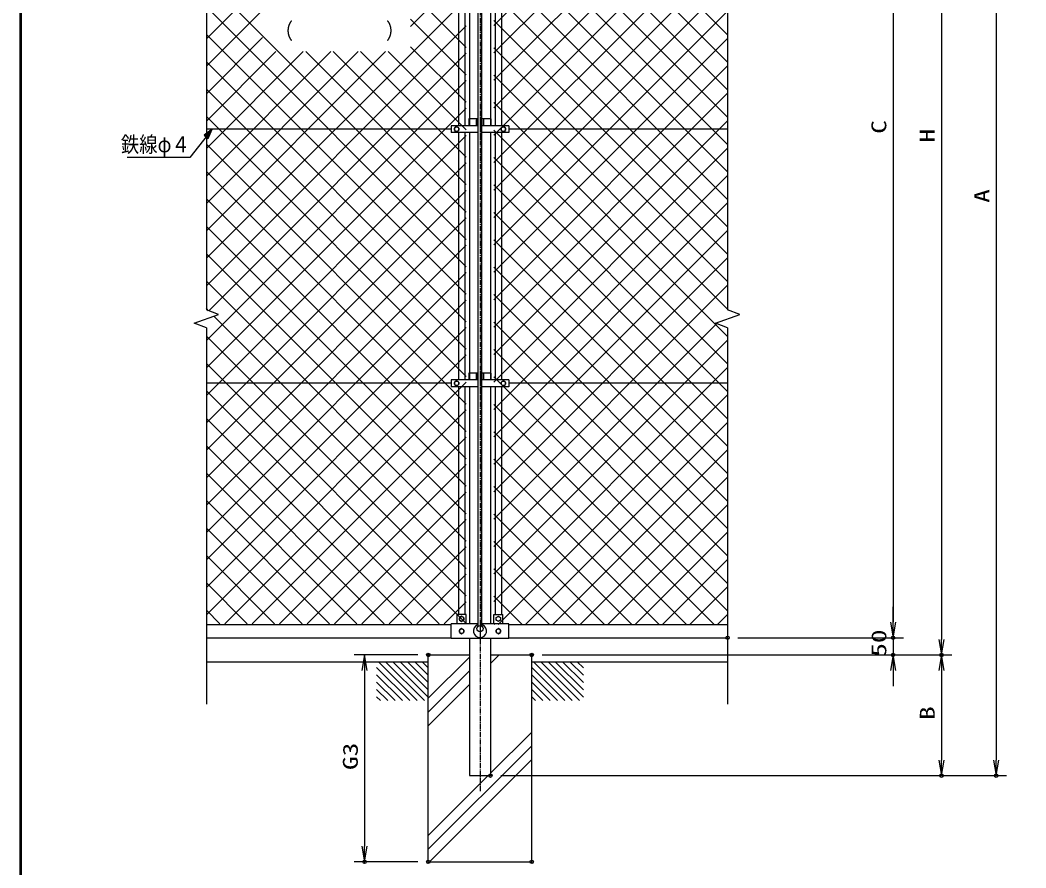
# Model space of a CAD drawing. Units: millimetres, scale not verified. Extents: x -4425 to 4425, y -3150 to 3150.
# Drawn here: x -4050 to -1131, y -1822 to 637 of the extents above; entities that cross this region are included whole.
import ezdxf
from ezdxf.enums import TextEntityAlignment as Align

# ---------------------------------------------------------------- set-up
doc = ezdxf.new("R2010")
doc.units = ezdxf.units.MM
doc.header["$LTSCALE"] = 20
doc.header["$PDMODE"] = 32
doc.header["$PDSIZE"] = 10
doc.linetypes.add('USER2', pattern=[1.125, 0.75, -0.125, 0.125, -0.125])
for name, color, linetype, lineweight in [('0-0_EXTCNT-L', 1, 'Continuous', 25), ('0-1_1', 7, 'Continuous', 25), ('0-2_0', 7, 'Continuous', 25), ('0-3_CENTLN-L', 2, 'USER2', 25), ('0-4_13', 7, 'Continuous', 25), ('0-5_11', 7, 'Continuous', 25), ('0-7_WAKU', 7, 'Continuous', 25)]:
    doc.layers.add(name, color=color, linetype=linetype, lineweight=lineweight)
doc.layers.add('0-6_DEFPOINTS', color=7, linetype='Continuous')
doc.styles.add('ＭＳ ゴシック', font='')
doc.styles.get('ＭＳ ゴシック').set_extended_font_data('MS Gothic')

# ---------------------------------------------------------------- blocks, each defined once
blk = doc.blocks.new('C39')
at = {"layer": '0-1_1', "color": 4}
blk.add_line((4036.43, 3074.75), (4136.5, 2974.68), dxfattribs=at)
blk = doc.blocks.new('C40')
at = {"layer": '0-1_1', "color": 4}
blk.add_line((4036.43, 3103.04), (4164.78, 2974.68), dxfattribs=at)
blk = doc.blocks.new('C41')
at = {"layer": '0-1_1', "color": 4}
blk.add_line((4043.07, 3124.68), (4193.07, 2974.68), dxfattribs=at)
blk = doc.blocks.new('C42')
at = {"layer": '0-1_1', "color": 4}
blk.add_line((4071.35, 3124.68), (4221.35, 2974.68), dxfattribs=at)
blk = doc.blocks.new('C43')
at = {"layer": '0-1_1', "color": 4}
blk.add_line((4099.64, 3124.68), (4236.43, 2987.89), dxfattribs=at)
blk = doc.blocks.new('C44')
at = {"layer": '0-1_1', "color": 4}
blk.add_line((4127.92, 3124.68), (4236.43, 3016.17), dxfattribs=at)
blk = doc.blocks.new('C45')
at = {"layer": '0-1_1', "color": 4}
blk.add_line((4156.2, 3124.68), (4236.43, 3044.46), dxfattribs=at)
blk = doc.blocks.new('C46')
at = {"layer": '0-1_1', "color": 4}
blk.add_line((4184.49, 3124.68), (4236.43, 3072.74), dxfattribs=at)
blk = doc.blocks.new('C47')
at = {"layer": '0-1_1', "color": 4}
blk.add_line((4212.77, 3124.68), (4236.43, 3101.03), dxfattribs=at)
blk = doc.blocks.new('C48')
at = {"layer": '0-1_1', "color": 4}
blk.add_line((4036.43, 3046.47), (4108.21, 2974.68), dxfattribs=at)
blk = doc.blocks.new('C49')
at = {"layer": '0-1_1', "color": 4}
blk.add_line((4036.43, 3018.18), (4079.93, 2974.68), dxfattribs=at)
blk = doc.blocks.new('C50')
at = {"layer": '0-1_1', "color": 4}
blk.add_line((4036.43, 2989.9), (4051.65, 2974.68), dxfattribs=at)
blk = doc.blocks.new('C51')
at = {"layer": '0-1_1', "color": 4}
blk.add_line((4636.43, 3074.75), (4736.5, 2974.68), dxfattribs=at)
blk = doc.blocks.new('C52')
at = {"layer": '0-1_1', "color": 4}
blk.add_line((4636.43, 3103.04), (4764.78, 2974.68), dxfattribs=at)
blk = doc.blocks.new('C53')
at = {"layer": '0-1_1', "color": 4}
blk.add_line((4643.07, 3124.68), (4793.07, 2974.68), dxfattribs=at)
blk = doc.blocks.new('C54')
at = {"layer": '0-1_1', "color": 4}
blk.add_line((4671.35, 3124.68), (4821.35, 2974.68), dxfattribs=at)
blk = doc.blocks.new('C55')
at = {"layer": '0-1_1', "color": 4}
blk.add_line((4699.64, 3124.68), (4836.43, 2987.89), dxfattribs=at)
blk = doc.blocks.new('C56')
at = {"layer": '0-1_1', "color": 4}
blk.add_line((4727.92, 3124.68), (4836.43, 3016.17), dxfattribs=at)
blk = doc.blocks.new('C57')
at = {"layer": '0-1_1', "color": 4}
blk.add_line((4756.2, 3124.68), (4836.43, 3044.46), dxfattribs=at)
blk = doc.blocks.new('C58')
at = {"layer": '0-1_1', "color": 4}
blk.add_line((4784.49, 3124.68), (4836.43, 3072.74), dxfattribs=at)
blk = doc.blocks.new('C59')
at = {"layer": '0-1_1', "color": 4}
blk.add_line((4812.77, 3124.68), (4836.43, 3101.03), dxfattribs=at)
blk = doc.blocks.new('C60')
at = {"layer": '0-1_1', "color": 4}
blk.add_line((4636.43, 3046.47), (4708.21, 2974.68), dxfattribs=at)
blk = doc.blocks.new('C61')
at = {"layer": '0-1_1', "color": 4}
blk.add_line((4636.43, 3018.18), (4679.93, 2974.68), dxfattribs=at)
blk = doc.blocks.new('C62')
at = {"layer": '0-1_1', "color": 4}
blk.add_line((4636.43, 2989.9), (4651.65, 2974.68), dxfattribs=at)
blk = doc.blocks.new('DARROWS')
at = {"layer": '0-2_0', "color": 2}
blk.add_line((0, 0), (-19.982, 0), dxfattribs=at)
blk.add_lwpolyline([(-20, -3.333), (0, 0), (-20, 3.333)], dxfattribs=at)
blk = doc.blocks.new('C5')
at = {"layer": '0-1_1', "color": 4}
blk.add_lwpolyline([(35688.1, 87922.5), (35459.9, 88455.4), (35923.9, 88107.9)], close=True, dxfattribs=at)
for points in [[(35459.9, 88455.4), (36754.6, 86808.6), (40402.6, 86808.6)], [(35747, 87968.8), (35632.9, 88235.3), (35864.9, 88061.5)]]:
    blk.add_lwpolyline(points, dxfattribs=at)

msp = doc.modelspace()

# ---------------------------------------------------------------- linework, layer by layer
at = {"layer": '0-0_EXTCNT-L', "color": 2}
for p, q in [((-1516.34, 1750.92), (-1516.34, -1109.08)), ((-1375.81, 1750.92), (-1375.81, -1159.08)), ((-1217.15, 1750.92), (-1217.15, -1509.08)), ((-1516.34, -1109.08), (-1516.34, -1064.08)), ((-1516.34, -1154.08), (-1516.34, -1204.08)), ((-1516.34, -1249.08), (-1516.34, -1294.08)), ((-1375.81, -1249.08), (-1375.81, -1509.08))]:
    msp.add_line(p, q, dxfattribs=at)
at = {"layer": '0-0_EXTCNT-L'}
for p, q in [((-1966.6, -1154.08), (-1486.34, -1154.08)), ((-1966.6, -1154.08), (-1486.34, -1154.08)), ((-2535.19, -1204.08), (-1345.81, -1204.08)), ((-2535.19, -1204.08), (-1345.81, -1204.08)), ((-2535.19, -1204.08), (-1486.34, -1204.08)), ((-2654.94, -1554.08), (-1187.15, -1554.08)), ((-2654.94, -1554.08), (-1345.81, -1554.08))]:
    msp.add_line(p, q, dxfattribs=at)
at = {"layer": '0-1_1'}
for p, q in [((-2720.19, -1120.19), (-2720.19, 1762.04)), ((-2710.19, -1120.19), (-2710.19, 1762.04)), ((-2745.44, 1047.93), (-2745.44, 330.92)), ((-2684.94, 1047.93), (-2684.94, 330.92)), ((-2798.43, 320.93), (-3509.36, 320.93)), ((-2745.44, 310.93), (-2745.44, -406.08)), ((-2684.94, 310.93), (-2684.94, -406.08)), ((-1996.6, 320.93), (-2631.94, 320.93)), ((-2798.43, -416.07), (-3509.36, -416.07)), ((-2745.44, -426.07), (-2745.44, -1113.58)), ((-2684.94, -426.07), (-2684.94, -1113.58)), ((-1996.6, -416.07), (-2631.94, -416.07)), ((-2755.44, -1086.57), (-2781.44, -1086.57)), ((-2781.44, -1113.57), (-2781.44, -1086.57)), ((-2768.44, -1091.57), (-2774.94, -1095.32)), ((-2768.44, -1106.58), (-2761.94, -1102.82)), ((-2755.44, -1113.57), (-2755.44, -1086.57)), ((-2674.94, -1086.57), (-2648.94, -1086.57)), ((-2674.94, -1113.57), (-2674.94, -1086.57)), ((-2661.94, -1106.58), (-2668.44, -1102.82)), ((-2661.94, -1091.57), (-2655.44, -1095.32)), ((-2648.94, -1113.57), (-2648.94, -1086.57)), ((-3509.36, -1116.08), (-2798.43, -1116.08)), ((-2631.94, -1116.08), (-1996.6, -1116.08)), ((-3509.36, -1154.08), (-2798.43, -1154.08)), ((-2745.44, -1156.57), (-2745.44, -1554.08)), ((-2684.94, -1156.57), (-2684.94, -1554.08)), ((-2631.94, -1154.08), (-1996.6, -1154.08)), ((-2865.19, -1204.08), (-2745.44, -1204.08)), ((-2865.19, -1804.08), (-2865.19, -1204.08)), ((-2684.94, -1204.08), (-2565.19, -1204.08)), ((-2565.19, -1804.08), (-2565.19, -1204.08)), ((-2745.44, -1554.08), (-2684.94, -1554.08)), ((-2865.19, -1804.08), (-2565.19, -1804.08))]:
    msp.add_line(p, q, dxfattribs=at)
at = {"layer": '0-1_1', "color": 4}
for p, q in [((-3509.36, 1322.62), (-3509.36, -203.42)), ((-1996.6, 1322.62), (-1996.6, -203.42)), ((-3474.12, -216.25), (-3509.36, -203.42)), ((-1961.37, -216.25), (-1996.6, -203.42)), ((-3509.36, -254.73), (-3509.36, -1346.32)), ((-1996.6, -254.73), (-1996.6, -1346.32))]:
    msp.add_line(p, q, dxfattribs=at)
at = {"layer": '0-1_1', "color": 1}
for p, q in [((-2895.19, -1204.08), (-3080.23, -1204.08)), ((-2895.19, -1804.08), (-3080.23, -1804.08))]:
    msp.add_line(p, q, dxfattribs=at)
at = {"layer": '0-1_1', "color": 2}
msp.add_line((-3050.23, -1249.08), (-3050.23, -1759.08), dxfattribs=at)
at = {"layer": '0-1_1', "color": 4}
for points in [[(-3509.36, -254.73), (-3544.6, -241.9), (-3474.12, -216.25)], [(-1996.6, -254.73), (-2031.84, -241.9), (-1961.37, -216.25)]]:
    msp.add_lwpolyline(points, dxfattribs=at)
at = {"layer": '0-1_1'}
for points in [[(-2774.94, -1095.32), (-2774.94, -1102.82), (-2768.44, -1106.58)], [(-2761.94, -1102.82), (-2761.94, -1095.32), (-2768.44, -1091.57)], [(-2668.44, -1102.82), (-2668.44, -1095.32), (-2661.94, -1091.57)], [(-2655.44, -1095.32), (-2655.44, -1102.82), (-2661.94, -1106.58)]]:
    msp.add_lwpolyline(points, dxfattribs=at)
for centre, radius in [((-2768.44, -1099.07), 6.5), ((-2661.94, -1099.07), 6.5), ((-2715.19, -1127.67), 9), ((-2715.19, -1127.68), 9)]:
    msp.add_circle(centre, radius, dxfattribs=at)
for centre, radius, start, end in [((-2715.21, -1134.54), 19, 112.92847, 65.65711), ((-2722.21, -1119.06), 2, 349.34329, 96.63318), ((-2708.21, -1119.07), 2, 65.55457, 190.65678)]:
    msp.add_arc(centre, radius, start, end, dxfattribs=at)
at = {"layer": '0-2_0'}
for p, q in [((-2674.94, 621.83), (-1996.6, 1300.16)), ((-1996.6, 594.66), (-2674.94, 1273)), ((-2674.94, 542.28), (-1996.6, 1220.61)), ((-1996.6, 515.11), (-2674.94, 1193.45)), ((-2674.94, 462.73), (-1996.6, 1141.06)), ((-1996.6, 435.56), (-2674.94, 1113.9)), ((-2674.94, 383.18), (-1996.6, 1061.51)), ((-1996.6, 356.01), (-2674.94, 1034.35)), ((-2674.94, 303.63), (-1996.6, 981.97)), ((-1996.6, 276.46), (-2674.94, 954.8)), ((-2674.94, 224.08), (-1996.6, 902.42)), ((-1996.6, 196.91), (-2674.94, 875.25)), ((-2674.94, 144.53), (-1996.6, 822.87)), ((-1996.6, 117.36), (-2674.94, 795.7)), ((-2916.75, 618.66), (-2755.44, 779.98)), ((-2755.44, 1.15), (-3509.36, 755.08)), ((-3509.36, 582.9), (-3346.5, 745.76)), ((-2674.94, 64.98), (-1996.6, 743.32)), ((-2755.44, 558), (-2916.75, 719.31)), ((-1996.6, 37.82), (-2674.94, 716.15)), ((-3509.36, -53.5), (-2755.44, 700.43)), ((-2755.44, -78.4), (-3509.36, 675.53)), ((-3509.36, 503.35), (-3346.5, 666.21)), ((-2674.94, -14.57), (-1996.6, 663.77)), ((-3509.36, -133.05), (-2755.44, 620.88)), ((-2755.44, 478.45), (-2916.75, 639.76)), ((-1996.6, -41.73), (-2674.94, 636.6)), ((-2755.44, -157.94), (-3509.36, 595.98)), ((-3509.36, 423.8), (-3346.5, 586.66)), ((-2674.94, -94.12), (-1996.6, 584.22)), ((-2755.44, 398.9), (-2916.75, 560.22)), ((-1996.6, -121.28), (-2674.94, 557.05)), ((-3509.36, 344.25), (-3307.6, 546.02)), ((-3509.36, 264.7), (-3228.05, 546.02)), ((-3509.36, 185.15), (-3148.5, 546.02)), ((-3509.36, 105.6), (-3068.95, 546.02)), ((-3509.36, 26.05), (-2989.4, 546.02)), ((-3502.64, -205.87), (-2755.44, 541.33)), ((-2755.44, 80.7), (-3220.75, 546.02)), ((-2755.44, 160.25), (-3141.2, 546.02)), ((-2755.44, 239.8), (-3061.65, 546.02)), ((-2755.44, 319.35), (-2982.1, 546.02)), ((-2755.44, -237.49), (-3509.36, 516.43)), ((-2674.94, -173.67), (-1996.6, 504.67)), ((-1996.6, -200.83), (-2674.94, 477.5)), ((-3509.36, -292.14), (-2755.44, 461.78)), ((-2755.44, -317.04), (-3509.36, 436.88)), ((-2674.94, -253.22), (-1996.6, 425.12)), ((-3509.36, -371.69), (-2755.44, 382.23)), ((-1996.6, -280.38), (-2674.94, 397.95)), ((-2755.44, -396.59), (-3509.36, 357.33)), ((-2674.94, -332.77), (-1996.6, 345.57)), ((-3509.36, -451.24), (-2755.44, 302.68)), ((-1996.6, -359.93), (-2674.94, 318.4)), ((-2755.44, -476.14), (-3509.36, 277.78)), ((-2674.94, -412.31), (-1996.6, 266.02)), ((-1996.6, -439.48), (-2674.94, 238.85)), ((-3509.36, -530.79), (-2755.44, 223.13)), ((-2755.44, -555.69), (-3509.36, 198.23)), ((-2674.94, -491.86), (-1996.6, 186.47)), ((-1996.6, -519.03), (-2674.94, 159.3)), ((-3509.36, -610.34), (-2755.44, 143.58)), ((-2755.44, -635.24), (-3509.36, 118.68)), ((-2674.94, -571.41), (-1996.6, 106.92)), ((-3509.36, -689.89), (-2755.44, 64.03)), ((-1996.6, -598.58), (-2674.94, 79.75)), ((-2755.44, -714.79), (-3509.36, 39.13)), ((-2674.94, -650.96), (-1996.6, 27.37)), ((-1996.6, -678.13), (-2674.94, 0.2)), ((-3509.36, -769.44), (-2755.44, -15.52)), ((-2755.44, -794.34), (-3509.36, -40.42)), ((-2674.94, -730.51), (-1996.6, -52.18)), ((-1996.6, -757.68), (-2674.94, -79.35)), ((-3509.36, -848.99), (-2755.44, -95.07)), ((-2755.44, -873.89), (-3509.36, -119.97)), ((-2674.94, -810.06), (-1996.6, -131.73)), ((-3509.36, -928.54), (-2755.44, -174.62)), ((-1996.6, -837.23), (-2674.94, -158.9)), ((-3503.22, -205.66), (-3509.36, -199.52)), ((-2755.44, -953.44), (-3487.69, -221.19)), ((-3509.36, -1008.09), (-2755.44, -254.17)), ((-1996.6, -916.78), (-2674.94, -238.44)), ((-2674.94, -889.61), (-2028.46, -243.13)), ((-2755.44, -1032.99), (-3509.36, -279.06)), ((-2674.94, -969.16), (-1996.6, -290.83)), ((-1996.6, -996.33), (-2674.94, -317.99)), ((-3509.36, -1087.64), (-2755.44, -333.72)), ((-2755.44, -1112.54), (-3509.36, -358.61)), ((-2674.94, -1048.71), (-1996.6, -370.38)), ((-1996.6, -1075.88), (-2674.94, -397.54)), ((-3455.75, -1113.57), (-2755.44, -413.27)), ((-2833.95, -1113.57), (-3509.36, -438.16)), ((-2662.75, -1116.08), (-1996.6, -449.93)), ((-3376.2, -1113.57), (-2755.44, -492.81)), ((-2035.96, -1116.08), (-2674.94, -477.09)), ((-2913.5, -1113.57), (-3509.36, -517.71)), ((-2583.2, -1116.08), (-1996.6, -529.48)), ((-3296.65, -1113.57), (-2755.44, -572.36)), ((-2115.51, -1116.08), (-2674.94, -556.64)), ((-2993.05, -1113.57), (-3509.36, -597.26)), ((-2503.66, -1116.08), (-1996.6, -609.03)), ((-2195.05, -1116.08), (-2674.94, -636.19)), ((-3217.1, -1113.57), (-2755.44, -651.91)), ((-3072.6, -1113.57), (-3509.36, -676.81)), ((-2424.11, -1116.08), (-1996.6, -688.57)), ((-2274.6, -1116.08), (-2674.94, -715.74)), ((-3152.15, -1113.57), (-3509.36, -756.36)), ((-3137.55, -1113.57), (-2755.44, -731.46)), ((-2344.56, -1116.08), (-1996.6, -768.12)), ((-3058, -1113.57), (-2755.44, -811.01)), ((-2354.15, -1116.08), (-2674.94, -795.29)), ((-3231.7, -1113.57), (-3509.36, -835.91)), ((-2433.7, -1116.08), (-2674.94, -874.84)), ((-2265.01, -1116.08), (-1996.6, -847.67)), ((-2978.45, -1113.57), (-2755.44, -890.56)), ((-3311.25, -1113.57), (-3509.36, -915.46)), ((-2185.46, -1116.08), (-1996.6, -927.22)), ((-2513.25, -1116.08), (-2674.94, -954.39)), ((-2898.9, -1113.57), (-2755.44, -970.11)), ((-3390.8, -1113.57), (-3509.36, -995.01)), ((-2105.91, -1116.08), (-1996.6, -1006.77)), ((-2819.35, -1113.57), (-2755.44, -1049.66)), ((-2592.8, -1116.08), (-2674.94, -1033.94)), ((-3470.35, -1113.57), (-3509.36, -1074.56)), ((-2026.36, -1116.08), (-1996.6, -1086.32)), ((-2672.35, -1116.08), (-2674.94, -1113.49)), ((-2865.19, -1329.77), (-2745.44, -1210.02)), ((-2684.94, -1229.07), (-2659.94, -1204.08)), ((-2865.19, -1369.72), (-2745.44, -1249.97)), ((-2865.19, -1409.32), (-2745.44, -1289.57)), ((-2684.94, -1547.27), (-2565.19, -1427.52)), ((-2865.19, -1767.47), (-2565.19, -1467.47)), ((-2862.2, -1804.08), (-2565.19, -1507.07)), ((-2865.19, -1727.52), (-2691.74, -1554.08))]:
    msp.add_line(p, q, dxfattribs=at)
at = {"layer": '0-3_CENTLN-L'}
for p, q in [((-2715.19, 1092.93), (-2715.19, 285.92)), ((-2715.19, 355.93), (-2715.19, -451.08)), ((-2715.19, -381.07), (-2715.19, -1158.58)), ((-2715.19, -1111.57), (-2715.19, -1599.08))]:
    msp.add_line(p, q, dxfattribs=at)
at = {"layer": '0-4_13'}
for p, q in [((-2777.93, 1047.93), (-2777.93, 330.92)), ((-2758.93, 1047.93), (-2758.93, 330.92)), ((-2671.44, 1047.93), (-2671.44, 330.92)), ((-2652.45, 1047.93), (-2652.46, 330.92)), ((-2747.41, 350.54), (-2747.41, 330.93)), ((-2720.19, 350.54), (-2747.41, 350.54)), ((-2725, 350.54), (-2725, 330.93)), ((-2715.19, 350.54), (-2715.19, 330.92)), ((-2682.96, 350.54), (-2710.19, 350.54)), ((-2705.37, 350.54), (-2705.38, 330.92)), ((-2682.96, 330.93), (-2682.96, 350.54)), ((-2798.43, 330.92), (-2798.43, 310.93)), ((-2720.19, 330.92), (-2798.43, 330.92)), ((-2720.19, 330.93), (-2747.41, 330.93)), ((-2725, 333.38), (-2725, 348.09)), ((-2682.96, 330.93), (-2710.19, 330.93)), ((-2631.94, 330.92), (-2710.19, 330.92)), ((-2705.37, 333.38), (-2705.37, 348.09)), ((-2640.94, 324.68), (-2647.44, 328.43)), ((-2640.94, 317.17), (-2640.94, 324.68)), ((-2631.94, 330.92), (-2631.94, 310.93)), ((-2720.19, 310.93), (-2798.43, 310.93)), ((-2777.93, 310.93), (-2777.93, -406.08)), ((-2758.93, 310.93), (-2758.93, -406.08)), ((-2631.94, 310.93), (-2710.19, 310.93)), ((-2671.44, 310.93), (-2671.44, -406.08)), ((-2652.46, 310.93), (-2652.47, -406.08)), ((-2798.43, -406.08), (-2798.43, -426.07)), ((-2720.19, -406.08), (-2798.43, -406.08)), ((-2747.41, -386.46), (-2747.41, -406.07)), ((-2720.19, -386.46), (-2747.41, -386.46)), ((-2720.19, -406.07), (-2747.41, -406.07)), ((-2725, -386.46), (-2725, -406.07)), ((-2725, -403.62), (-2725, -388.91)), ((-2715.19, -386.46), (-2715.19, -406.08)), ((-2682.96, -386.46), (-2710.19, -386.46)), ((-2682.96, -406.07), (-2710.19, -406.07)), ((-2631.94, -406.08), (-2710.19, -406.08)), ((-2705.38, -386.46), (-2705.38, -406.08)), ((-2705.38, -403.62), (-2705.38, -388.91)), ((-2682.96, -406.07), (-2682.96, -386.46)), ((-2640.94, -412.32), (-2647.44, -408.57)), ((-2631.94, -406.08), (-2631.94, -426.07)), ((-2720.19, -426.07), (-2798.43, -426.07)), ((-2777.93, -426.07), (-2777.93, -1086.57)), ((-2758.93, -426.07), (-2758.93, -1086.57)), ((-2631.94, -426.07), (-2710.19, -426.07)), ((-2671.44, -426.07), (-2671.44, -1086.57)), ((-2652.47, -426.07), (-2652.48, -1086.57)), ((-2640.94, -419.83), (-2640.94, -412.32)), ((-2720.19, -1113.58), (-2798.43, -1113.58)), ((-2631.94, -1113.58), (-2710.19, -1113.58)), ((-2631.94, -1156.57), (-2631.94, -1113.58))]:
    msp.add_line(p, q, dxfattribs=at)
for points in [[(-2782.93, 328.43), (-2789.43, 324.68), (-2789.43, 317.17), (-2782.93, 313.42), (-2776.43, 317.17), (-2776.43, 324.68)], [(-2782.93, -408.57), (-2789.43, -412.32), (-2789.43, -419.83), (-2782.93, -423.58), (-2776.43, -419.83), (-2776.43, -412.32)], [(-2661.94, -1142.58), (-2655.44, -1138.83), (-2655.44, -1131.32), (-2661.94, -1127.57), (-2668.44, -1131.32), (-2668.44, -1138.83)]]:
    msp.add_lwpolyline(points, close=True, dxfattribs=at)
for points in [[(-2647.44, 328.43), (-2653.94, 324.68), (-2653.94, 317.17), (-2647.44, 313.42), (-2640.94, 317.17)], [(-2647.44, -408.57), (-2653.94, -412.32), (-2653.94, -419.83), (-2647.44, -423.58), (-2640.94, -419.83)], [(-2631.94, -1156.57), (-2798.43, -1156.57), (-2798.43, -1113.58)], [(-2761.93, -1131.32), (-2768.43, -1127.57), (-2774.93, -1131.32), (-2774.93, -1138.83), (-2768.43, -1142.58)], [(-2768.43, -1142.58), (-2761.93, -1138.83), (-2761.93, -1131.32)]]:
    msp.add_lwpolyline(points, dxfattribs=at)
for centre in [(-2782.93, 320.93), (-2647.44, 320.93), (-2782.93, -416.07), (-2647.44, -416.07), (-2768.43, -1135.08), (-2661.94, -1135.08)]:
    msp.add_circle(centre, 6.5, dxfattribs=at)
at = {"layer": '0-5_11'}
for p, q in [((-3509.36, -1224.08), (-2865.19, -1224.08)), ((-2565.19, -1224.08), (-1996.6, -1224.08))]:
    msp.add_line(p, q, dxfattribs=at)
at = {"layer": '0-6_DEFPOINTS'}
for p in [(-1996.6, -1154.08), (-1516.34, -1154.08), (-2865.19, -1204.08), (-2565.19, -1204.08), (-1516.34, -1204.08), (-1375.81, -1204.08), (-2684.94, -1554.08), (-1375.81, -1554.08), (-1217.15, -1554.08), (-3050.23, -1804.08), (-2865.19, -1804.08), (-2865.19, -1804.08), (-2565.19, -1804.08)]:
    msp.add_point(p, dxfattribs=at)
at = {"layer": '0-7_WAKU'}
msp.add_line((-4047.88, -2922.76), (-4047.88, 2923.24), dxfattribs=at)
msp.add_lwpolyline([(-4049.88, 2925.24), (4200.12, 2925.24), (4200.12, -2924.76), (-4049.88, -2924.76)], close=True, dxfattribs=at)
msp.add_lwpolyline([(-4045.88, -2920.76), (-4045.88, 2921.24), (4196.12, 2921.24)], dxfattribs=at)

# ---------------------------------------------------------------- block references
at = {"layer": '0-0_EXTCNT-L', "xscale": 2.25, "yscale": 2.25}
for p, rotation in [((-1516.34, -1154.08), 270), ((-1516.34, -1154.08), 270), ((-1375.81, -1204.08), 270), ((-1516.34, -1204.08), 90), ((-1375.81, -1204.08), 90), ((-1375.81, -1554.08), 270), ((-1217.15, -1554.08), 270)]:
    msp.add_blockref('DARROWS', p, dxfattribs=dict(at, rotation=rotation))
at = {"layer": '0-1_1', "xscale": 2.25, "yscale": 2.25}
for p, rotation in [((-3050.23, -1204.08), 90), ((-3050.23, -1804.08), 270)]:
    msp.add_blockref('DARROWS', p, dxfattribs=dict(at, rotation=rotation))
at = {"layer": '0-2_0'}
for name, p, xscale, yscale in [('C5', (-1719.54, -4101.85), -0.05, 0.05), ('C41', (-6042.51, -3567.59), 0.75, 0.75), ('C42', (-6042.51, -3567.59), 0.75, 0.75), ('C43', (-6042.51, -3567.59), 0.75, 0.75), ('C44', (-6042.51, -3567.59), 0.75, 0.75), ('C45', (-6042.51, -3567.59), 0.75, 0.75), ('C46', (-6042.51, -3567.59), 0.75, 0.75), ('C47', (-6042.51, -3567.59), 0.75, 0.75), ('C53', (-6042.51, -3567.59), 0.75, 0.75), ('C54', (-6042.51, -3567.59), 0.75, 0.75), ('C55', (-6042.51, -3567.59), 0.75, 0.75), ('C56', (-6042.51, -3567.59), 0.75, 0.75), ('C57', (-6042.51, -3567.59), 0.75, 0.75), ('C58', (-6042.51, -3567.59), 0.75, 0.75), ('C59', (-6042.51, -3567.59), 0.75, 0.75), ('C40', (-6042.51, -3567.59), 0.75, 0.75), ('C52', (-6042.51, -3567.59), 0.75, 0.75), ('C39', (-6042.51, -3567.59), 0.75, 0.75), ('C48', (-6042.51, -3567.59), 0.75, 0.75), ('C51', (-6042.51, -3567.59), 0.75, 0.75), ('C60', (-6042.51, -3567.59), 0.75, 0.75), ('C49', (-6042.51, -3567.59), 0.75, 0.75), ('C61', (-6042.51, -3567.59), 0.75, 0.75), ('C50', (-6042.51, -3567.59), 0.75, 0.75), ('C62', (-6042.51, -3567.59), 0.75, 0.75)]:
    msp.add_blockref(name, p, dxfattribs=dict(at, xscale=xscale, yscale=yscale))

# ---------------------------------------------------------------- texts
at = {"layer": '0-0_EXTCNT-L', "color": 3, "style": 'ＭＳ ゴシック', "width": 1.35}
for s, p in [('C', (-1523.02, 307.42)), ('H', (-1382.49, 282.42)), ('A', (-1223.82, 107.42)), ('50', (-1523.02, -1209.45)), ('B', (-1382.49, -1392.58))]:
    msp.add_text(s, height=43.26, rotation=90, dxfattribs=at).set_placement(p, align=Align.BOTTOM_LEFT)
at = {"layer": '0-1_1', "color": 4, "style": 'ＭＳ ゴシック', "width": 0.85}
for s, height, p in [('（\u3000\u3000\u3000\u3000\u3000）', 46.52, (-3311.67, 568.78)), ('鉄線φ４', 45.92, (-3757.42, 240.12))]:
    msp.add_text(s, height=height, dxfattribs=at).set_placement(p, align=Align.BOTTOM_LEFT)
at = {"layer": '0-1_1', "color": 3, "style": 'ＭＳ ゴシック', "width": 1.35}
msp.add_text('G3', height=43.26, rotation=90, dxfattribs=at).set_placement((-3056.9, -1537.83), align=Align.BOTTOM_LEFT)

doc.saveas('drawing.dxf')
